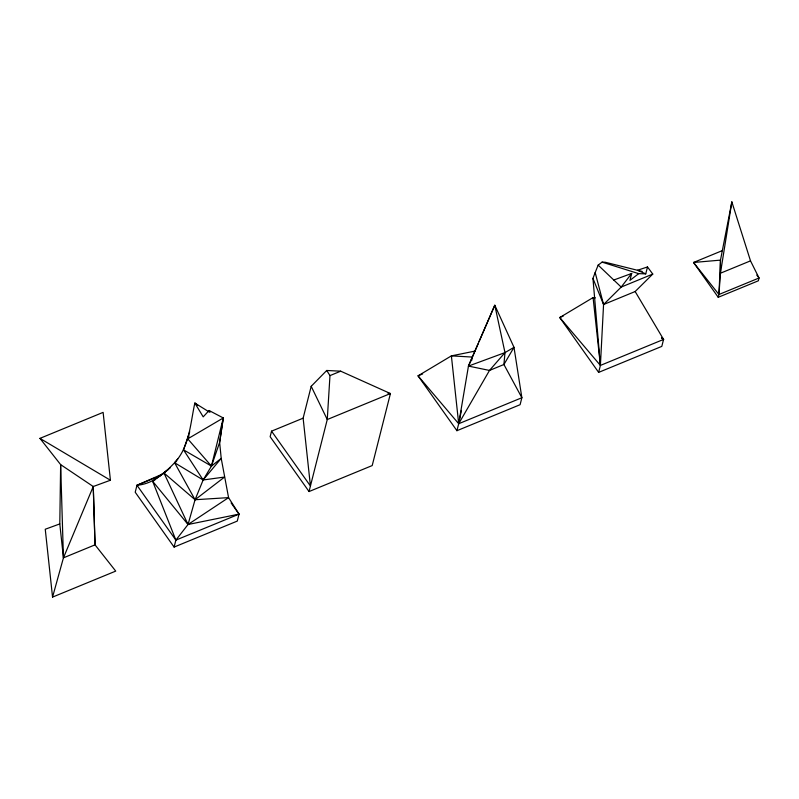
<?xml version="1.0" encoding="UTF-8"?>
<svg xmlns="http://www.w3.org/2000/svg" width="799" height="799" viewBox="0 0 799 799"><rect width="100%" height="100%" fill="white"/><g stroke="black" fill="none" stroke-linecap="round" stroke-linejoin="round"><path stroke-width="1.2" d="M63.441 557.842L59.795 523.914L60.644 464.628L39.95 438.371L103.121 412.374L110.422 480.229L93.243 486.521L63.441 557.842L52.554 597.103L115.725 571.105L95.031 544.848L93.243 486.521L60.644 464.628L63.441 557.842L95.031 544.848L93.273 486.431M718.231 297.298L718.94 294.501L720.478 260.124L731.844 201.897L750.511 260.854L759.05 278.002L758.341 280.799L718.231 297.298L693.542 262.471L722.186 250.676M642.176 271.44L605.183 262.232L602.056 262.132L598.161 265.118L595.175 272.549L603.565 304.529L600.399 365.423L598.641 372.384L661.802 346.386L663.569 339.425L635.155 291.525L652.763 274.077L647.5 266.936L637.472 270.272L645.742 273.867L647.5 266.936M326.731 370.476L329.977 375.6L327.26 419.535L309.033 491.555L372.204 465.567L390.431 393.547L340.714 371.185L326.731 370.476L311.191 386.307L303.131 418.167L310.441 486.022L271.55 431.16L303.131 418.167M718.94 294.501L720.438 273.228L720.478 260.124L693.542 262.471L718.94 294.501L759.05 278.002L756.743 275.086M479.09 341.483L494.791 305.218L504.988 352.609L503.919 364.504L521.867 397.732L520.099 404.703L456.928 430.701L418.037 375.84L451.385 355.875L475.245 351.051M177.748 458.976L174.601 462.741L203.146 479.979L221.213 458.376L211.445 466.097L187.745 438.861L223.291 417.957L219.635 442.396L211.445 466.097L203.146 479.979L195.066 499.735L188.035 524.504L175.87 540.114L174.102 547.085L237.273 521.088L239.041 514.127L228.574 497.627L221.213 458.376L219.635 442.396L223.291 417.957L209.068 410.516L203.206 416.858L194.846 403.066C190.302 423.58 189.673 446.451 174.601 462.741C164.254 473.517 152.599 484.024 136.979 485.263L135.211 492.224L174.102 547.085M731.844 201.897L720.438 273.228L750.511 260.854M456.928 430.701L458.696 423.73L468.454 366.082L478.082 343.81M468.454 366.082L504.988 352.609L513.997 347.335L503.919 364.504L489.497 370.436L468.454 366.082L494.791 305.218L513.997 347.335L521.867 397.732L458.696 423.73L461.423 410.396M471.6 360.699L472.339 357.063L451.385 355.875L458.696 423.73L489.497 370.436L504.988 352.609M223.291 417.957L211.445 466.097L183.5 449.827L189.733 431.77M271.55 431.16L270.142 436.703L309.033 491.555M613.782 280.02L631.699 273.438L629.952 280.359L638.721 273.648L645.742 273.867M188.814 435.385L187.745 438.861L188.924 436.783M661.981 337.508L663.569 339.425L600.399 365.423L592.948 278.392L595.175 272.549M631.699 273.438L621.183 287.081L603.565 304.529L592.948 278.392M231.121 502.951L239.041 514.127L188.035 524.504L163.945 472.958L167.88 469.932M170.117 467.974L152.629 481.258L175.87 540.114L239.041 514.127M176.589 461.423L174.601 462.741L195.066 499.735L228.574 497.627L188.035 524.504L152.629 481.258L154.826 480.149M595.385 297.877L593.088 297.568L559.749 317.533L598.641 372.384M175.87 540.114L136.979 485.263L163.935 473.408M329.977 375.6L340.714 371.185M136.979 485.263L155.356 477.702M157.653 476.753L161.098 475.335M652.763 274.077L621.183 287.081L598.161 265.118M422.631 373.952L418.037 375.84L458.696 423.73M563.195 316.114L559.749 317.533L600.399 365.423L593.088 297.568M603.565 304.529L635.155 291.525M59.795 523.914L45.253 529.248L52.554 597.103M387.954 393.318L390.431 393.547L327.26 419.535L311.191 386.307M602.056 262.132L638.721 273.648M39.95 438.371L110.422 480.229M209.448 412.134L194.846 403.066L197.723 405.283M661.552 337.977L663.569 339.425L661.971 337.548L663.569 339.425M163.945 472.958L195.066 499.735L224.569 477.043L203.146 479.979L183.5 449.827M209.068 410.516L210.297 411.974"/></g></svg>
